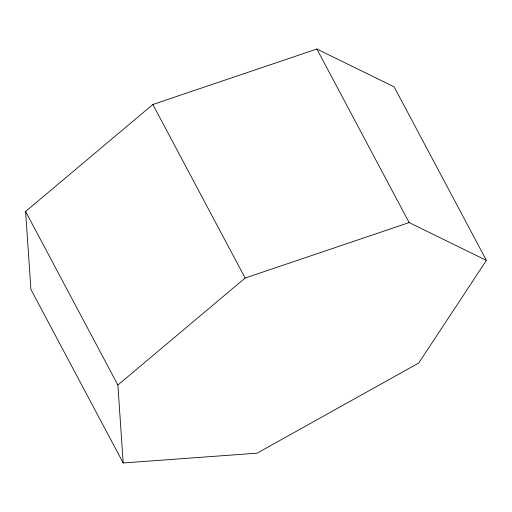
<?xml version="1.0" encoding="UTF-8"?>
<svg xmlns="http://www.w3.org/2000/svg" width="512" height="512" viewBox="0 0 512 512"><rect width="100%" height="100%" fill="white"/><g stroke="black" fill="none" stroke-linecap="round" stroke-linejoin="round"><path stroke-width="0.77" d="M486.4 260.397L418.72 363.027L257.082 453.184L123.187 462.976L30.912 289.427L25.6 211.482L152.864 104.493L316.87 49.024L394.125 86.848L486.4 260.397L409.146 222.573L316.87 49.024M123.187 462.976L117.875 385.03L245.139 278.035L409.146 222.573M152.864 104.493L245.139 278.035M25.6 211.482L117.875 385.03"/></g></svg>
